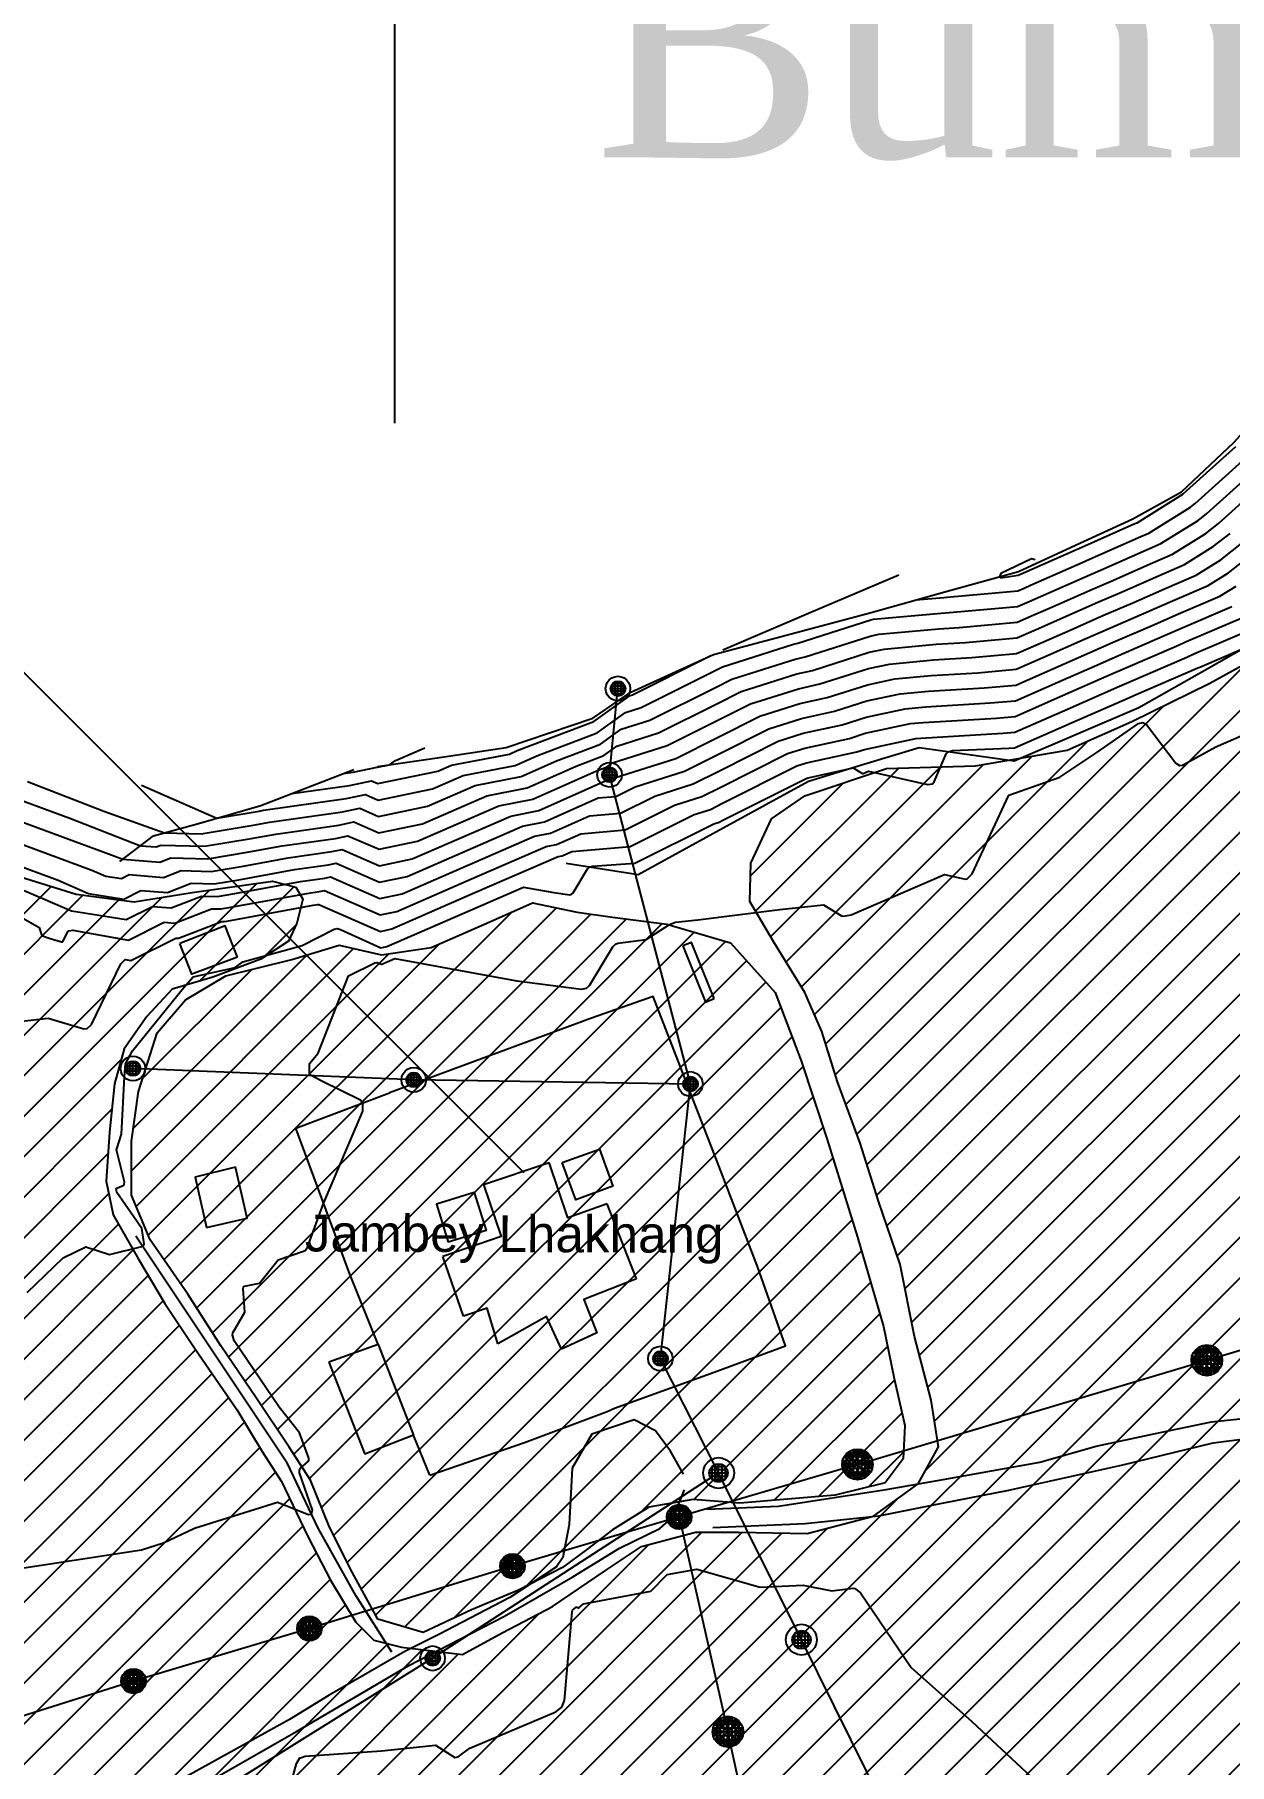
# Model space of a CAD drawing. Extents: x 13365 to 36625, y 86498 to 171760.
# Drawn here: x 17671.2 to 17931.8, y 89342.9 to 89720.4 of the extents above; entities that cross this region are included whole.
import ezdxf

# ---------------------------------------------------------------- set-up
doc = ezdxf.new("R2010")
doc.units = 0
doc.header["$LTSCALE"] = 5
doc.header["$MEASUREMENT"] = 0
doc.linetypes.add('A_CONTINUOUS_LINE', pattern=[0])
doc.linetypes.add('KERB', pattern=[16, 5, -6, 5])
doc.layers.get('0').update_dxf_attribs({"linetype": 'A_CONTINUOUS_LINE'})
for name, color, linetype in [('Agricultural', 40, 'Continuous'), ('BOUNDARY', 7, 'A_CONTINUOUS_LINE'), ('CONTOUR', 255, 'Continuous'), ('ELECTRIC', 240, 'A_CONTINUOUS_LINE'), ('EXISTING BUILDING', 21, 'A_CONTINUOUS_LINE'), ('EXISTING ROAD', 25, 'A_CONTINUOUS_LINE'), ('FENCE & GATE', 7, 'FENCELINE2'), ('Heritage', 101, 'Continuous'), ('RELIEF', 255, 'A_CONTINUOUS_LINE'), ('TELECOM', 94, 'A_CONTINUOUS_LINE'), ('text', 7, 'Continuous')]:
    doc.layers.add(name, color=color, linetype=linetype)
doc.linetypes.add('FENCELINE2', pattern='A,0.25,-0.1,[132,ltypeshp.shx,S=0.1,R=0,X=-0.1,Y=0],-0.1,1', length=1.45)

# ---------------------------------------------------------------- blocks, each defined once
blk = doc.blocks.new('S038')
at = {"color": 0}
for p, q in [((-0.5, 0), (0, 0.5)), ((-0.5, 0), (-0.48, 0.13)), ((-0.48, -0.13), (-0.5, 0)), ((0, -0.5), (-0.5, 0)), ((-0.5, 0), (0.5, 0)), ((-0.48, -0.13), (0.13, 0.48)), ((-0.48, 0.13), (-0.43, 0.25)), ((0.13, -0.48), (-0.48, 0.13)), ((-0.48, 0.13), (0.48, 0.13)), ((0.25, 0.43), (-0.43, -0.25)), ((-0.43, 0.25), (-0.35, 0.35)), ((0.43, 0.25), (-0.43, 0.25)), ((-0.43, 0.25), (0.25, -0.43)), ((-0.35, 0.35), (-0.25, 0.43)), ((-0.35, -0.35), (0.35, 0.35)), ((0.35, -0.35), (-0.35, 0.35)), ((-0.35, 0.35), (0.35, 0.35)), ((-0.35, -0.35), (-0.35, 0.35)), ((-0.25, 0.43), (-0.13, 0.48)), ((0.43, -0.25), (-0.25, 0.43)), ((-0.25, 0.43), (-0.25, -0.43)), ((-0.25, -0.43), (0.43, 0.25)), ((-0.13, 0.48), (0, 0.5)), ((-0.13, -0.48), (-0.13, 0.48)), ((-0.13, 0.48), (0.48, -0.13)), ((0.48, 0.13), (-0.13, -0.48)), ((0, 0.5), (0.13, 0.48)), ((0.5, 0), (0, 0.5)), ((0, 0.5), (0, -0.5)), ((0, -0.5), (0.5, 0)), ((0.13, 0.48), (0.25, 0.43)), ((0.13, 0.48), (0.13, -0.48)), ((0.25, 0.43), (0.35, 0.35)), ((0.25, -0.43), (0.25, 0.43)), ((0.35, 0.35), (0.43, 0.25)), ((0.35, 0.35), (0.35, -0.35)), ((0.43, 0.25), (0.48, 0.13)), ((0.48, 0.13), (0.5, 0)), ((0.5, 0), (0.48, -0.13)), ((-0.43, -0.25), (-0.48, -0.13)), ((0.48, -0.13), (-0.48, -0.13)), ((-0.35, -0.35), (-0.43, -0.25)), ((-0.43, -0.25), (0.43, -0.25)), ((-0.25, -0.43), (-0.35, -0.35)), ((0.35, -0.35), (-0.35, -0.35)), ((-0.13, -0.48), (-0.25, -0.43)), ((0, -0.5), (-0.13, -0.48)), ((0.13, -0.48), (0, -0.5)), ((0.25, -0.43), (0.13, -0.48)), ((0.35, -0.35), (0.25, -0.43)), ((0.43, -0.25), (0.35, -0.35)), ((0.48, -0.13), (0.43, -0.25))]:
    blk.add_line(p, q, dxfattribs=at)
blk = doc.blocks.new('S034')
at = {"color": 0}
for p, q in [((-0.5, 0), (-0.48, 0.13)), ((-0.48, -0.13), (-0.5, 0)), ((-0.48, 0.13), (-0.43, 0.25)), ((-0.43, 0.25), (-0.35, 0.35)), ((-0.35, 0.35), (-0.25, 0.43)), ((-0.3, 0), (-0.28, 0.11)), ((-0.28, -0.11), (-0.3, 0)), ((0.3, 0), (-0.3, 0)), ((-0.28, 0.11), (-0.21, 0.21)), ((-0.28, -0.11), (-0.28, 0.11)), ((-0.28, 0.11), (0.28, 0.11)), ((-0.25, 0.43), (-0.13, 0.48)), ((-0.21, 0.21), (-0.11, 0.28)), ((-0.21, -0.21), (-0.21, 0.21)), ((-0.21, 0.21), (0.21, 0.21)), ((-0.13, 0.48), (0, 0.5)), ((-0.11, 0.28), (0, 0.3)), ((-0.11, -0.28), (-0.11, 0.28)), ((-0.11, 0.28), (0.11, 0.28)), ((0, 0.5), (0.13, 0.48)), ((0, 0.3), (0.11, 0.28)), ((0, -0.3), (0, 0.3)), ((0.11, 0.28), (0.21, 0.21)), ((0.11, 0.28), (0.11, -0.28)), ((0.13, 0.48), (0.25, 0.43)), ((0.21, 0.21), (0.28, 0.11)), ((0.21, 0.21), (0.21, -0.21)), ((0.25, 0.43), (0.35, 0.35)), ((0.28, 0.11), (0.3, 0)), ((0.28, 0.11), (0.28, -0.11)), ((0.3, 0), (0.28, -0.11)), ((0.35, 0.35), (0.43, 0.25)), ((0.43, 0.25), (0.48, 0.13)), ((0.48, 0.13), (0.5, 0)), ((0.5, 0), (0.48, -0.13)), ((-0.43, -0.25), (-0.48, -0.13)), ((-0.35, -0.35), (-0.43, -0.25)), ((-0.25, -0.43), (-0.35, -0.35)), ((-0.21, -0.21), (-0.28, -0.11)), ((0.28, -0.11), (-0.28, -0.11)), ((-0.13, -0.48), (-0.25, -0.43)), ((-0.11, -0.28), (-0.21, -0.21)), ((0.21, -0.21), (-0.21, -0.21)), ((0, -0.5), (-0.13, -0.48)), ((0, -0.3), (-0.11, -0.28)), ((0.11, -0.28), (-0.11, -0.28)), ((0.11, -0.28), (0, -0.3)), ((0.13, -0.48), (0, -0.5)), ((0.21, -0.21), (0.11, -0.28)), ((0.25, -0.43), (0.13, -0.48)), ((0.28, -0.11), (0.21, -0.21)), ((0.35, -0.35), (0.25, -0.43)), ((0.43, -0.25), (0.35, -0.35)), ((0.48, -0.13), (0.43, -0.25))]:
    blk.add_line(p, q, dxfattribs=at)

msp = doc.modelspace()

# ---------------------------------------------------------------- hatches: boundary and pattern name
at = {"layer": 'Agricultural', "linetype": 'Continuous'}
h = msp.add_hatch(dxfattribs=at)
h.set_pattern_fill('ANSI31', color=256, scale=50, style=0)
edge = h.paths.add_edge_path()
edge.add_line((17511.7, 89521.19), (17520.78, 89522.44))
edge.add_line((17520.78, 89522.44), (17525.46, 89520.11))
edge.add_line((17525.46, 89520.11), (17530.39, 89514.4))
edge.add_line((17530.39, 89514.4), (17536.89, 89508.69))
edge.add_line((17536.89, 89508.69), (17541.82, 89503.76))
edge.add_line((17541.82, 89503.76), (17543.38, 89497.79))
edge.add_line((17543.38, 89497.79), (17545.98, 89493.64))
edge.add_line((17545.98, 89493.64), (17554.29, 89493.38))
edge.add_line((17554.29, 89493.38), (17563.64, 89495.46))
edge.add_line((17563.64, 89495.46), (17575.07, 89502.72))
edge.add_line((17575.07, 89502.72), (17587.8, 89509.99))
edge.add_line((17587.8, 89509.99), (17597.41, 89516.73))
edge.add_line((17597.41, 89516.73), (17608.05, 89523.48))
edge.add_line((17608.05, 89523.48), (17618.18, 89529.71))
edge.add_line((17618.18, 89529.71), (17637.07, 89533.2))
edge.add_line((17637.07, 89533.2), (17654.59, 89534.43))
edge.add_line((17654.59, 89534.43), (17666, 89537.28))
edge.add_line((17666, 89537.28), (17680.27, 89532.8))
edge.add_line((17680.27, 89532.8), (17692.9, 89531.17))
edge.add_line((17692.9, 89531.17), (17705.53, 89533.2))
edge.add_line((17705.53, 89533.2), (17723.06, 89535.65))
edge.add_line((17723.06, 89535.65), (17728.14, 89534.35))
edge.add_line((17728.14, 89534.35), (17729.71, 89531.74))
edge.add_line((17729.71, 89531.74), (17728.41, 89526.51))
edge.add_line((17728.41, 89526.51), (17726.57, 89522.59))
edge.add_line((17726.57, 89522.59), (17720.55, 89518.66))
edge.add_line((17720.55, 89518.66), (17710.08, 89514.74))
edge.add_line((17710.08, 89514.74), (17701.18, 89512.12))
edge.add_line((17701.18, 89512.12), (17695.68, 89506.11))
edge.add_line((17695.68, 89506.11), (17690.71, 89499.05))
edge.add_line((17690.71, 89499.05), (17688.61, 89491.46))
edge.add_line((17688.61, 89491.46), (17687.56, 89480.9))
edge.add_line((17687.56, 89480.9), (17686.78, 89470.18))
edge.add_line((17686.78, 89470.18), (17688.35, 89462.86))
edge.add_line((17688.35, 89462.86), (17693.85, 89453.18))
edge.add_line((17693.85, 89453.18), (17699.6, 89443.51))
edge.add_line((17699.6, 89443.51), (17706.16, 89433.73))
edge.add_line((17706.16, 89433.73), (17715.32, 89420.39))
edge.add_line((17715.32, 89420.39), (17720.82, 89411.24))
edge.add_line((17720.82, 89411.24), (17725.01, 89404.7))
edge.add_line((17725.01, 89404.7), (17730.77, 89392.67))
edge.add_line((17730.77, 89392.67), (17735.76, 89383.15))
edge.add_line((17735.76, 89383.15), (17741.26, 89374))
edge.add_line((17741.26, 89374), (17745.19, 89370.07))
edge.add_line((17745.19, 89370.07), (17751.21, 89368.5))
edge.add_line((17751.21, 89368.5), (17764.56, 89366.93))
edge.add_line((17764.56, 89366.93), (17773.2, 89371.64))
edge.add_line((17773.2, 89371.64), (17784.19, 89377.4))
edge.add_line((17784.19, 89377.4), (17795.71, 89385.24))
edge.add_line((17795.71, 89385.24), (17803.57, 89390.47))
edge.add_line((17803.57, 89390.47), (17815.35, 89393.61))
edge.add_line((17815.35, 89393.61), (17824.77, 89393.61))
edge.add_line((17824.77, 89393.61), (17839.69, 89393.35))
edge.add_line((17839.69, 89393.35), (17854.22, 89397.09))
edge.add_line((17854.22, 89397.09), (17863.9, 89404.15))
edge.add_line((17863.9, 89404.15), (17868.35, 89412.25))
edge.add_line((17868.35, 89412.25), (17866.78, 89422.45))
edge.add_line((17866.78, 89422.45), (17863.12, 89436.31))
edge.add_line((17863.12, 89436.31), (17859.97, 89452.01))
edge.add_line((17859.97, 89452.01), (17855.26, 89465.87))
edge.add_line((17855.26, 89465.87), (17851.31, 89478.52))
edge.add_line((17851.31, 89478.52), (17846.34, 89491.86))
edge.add_line((17846.34, 89491.86), (17842.93, 89502.84))
edge.add_line((17842.93, 89502.84), (17839.24, 89511.37))
edge.add_line((17839.24, 89511.37), (17832.43, 89522.35))
edge.add_line((17832.43, 89522.35), (17827.2, 89531.25))
edge.add_line((17827.2, 89531.25), (17827.46, 89539.61))
edge.add_line((17827.46, 89539.61), (17831.91, 89549.29))
edge.add_line((17831.91, 89549.29), (17839.24, 89554.26))
edge.add_line((17839.24, 89554.26), (17857.04, 89560.28))
edge.add_line((17857.04, 89560.28), (17876.42, 89560.8))
edge.add_line((17876.42, 89560.8), (17896.4, 89564.25))
edge.add_line((17896.4, 89564.25), (17910.54, 89570.52))
edge.add_line((17910.54, 89570.52), (17927.55, 89578.89))
edge.add_line((17927.55, 89578.89), (17946.14, 89589.09))
edge.add_line((17946.14, 89589.09), (17957.92, 89600.34))
edge.add_line((17957.92, 89600.34), (17969.44, 89610.01))
edge.add_line((17969.44, 89610.01), (17984.52, 89626.57))
edge.add_line((17984.52, 89626.57), (17997.56, 89639.59))
edge.add_line((17997.56, 89639.59), (18017.76, 89657.82))
edge.add_line((18017.76, 89657.82), (18030.15, 89664.33))
edge.add_line((18030.15, 89664.33), (18045.14, 89672.79))
edge.add_line((18045.14, 89672.79), (18058.82, 89679.31))
edge.add_line((18058.82, 89679.31), (18078.38, 89684.51))
edge.add_line((18078.38, 89684.51), (18103.8, 89685.17))
edge.add_line((18103.8, 89685.17), (18126.89, 89702.47))
edge.add_line((18126.89, 89702.47), (18142, 89714.94))
edge.add_line((18142, 89714.94), (18160.39, 89726.75))
edge.add_line((18160.39, 89726.75), (18190.02, 89738.89))
edge.add_line((18190.02, 89738.89), (18221.85, 89750.57))
edge.add_line((18221.85, 89750.57), (18254.33, 89764.84))
edge.add_line((18254.33, 89764.84), (18302.39, 89781.72))
edge.add_line((18302.39, 89781.72), (18345.27, 89797.29))
edge.add_line((18345.27, 89797.29), (18388.14, 89814.81))
edge.add_line((18388.14, 89814.81), (18428.41, 89834.28))
edge.add_line((18428.41, 89834.28), (18453.32, 89850.01))
edge.add_line((18453.32, 89850.01), (18478.01, 89872.08))
edge.add_line((18478.01, 89872.08), (18505.63, 89890.34))
edge.add_line((18505.63, 89890.34), (18561.6, 89907.91))
edge.add_line((18561.6, 89907.91), (18635.16, 89912.71))
edge.add_line((18635.16, 89912.71), (18711.92, 89909.51))
edge.add_line((18711.92, 89909.51), (18779.08, 89931.88))
edge.add_line((18779.08, 89931.88), (18855.84, 89931.88))
edge.add_line((18855.84, 89931.88), (18911.81, 89917.5))
edge.add_line((18911.81, 89917.5), (18982.49, 89890.29))
edge.add_line((18982.49, 89890.29), (19014.48, 89875.91))
edge.add_line((19014.48, 89875.91), (19029.96, 89865.74))
edge.add_line((19029.96, 89865.74), (19034.08, 89854.23))
edge.add_line((19034.08, 89854.23), (19027.49, 89848.47))
edge.add_line((19027.49, 89848.47), (19011.03, 89843.53))
edge.add_line((19011.03, 89843.53), (18990.45, 89838.6))
edge.add_line((18990.45, 89838.6), (18969.86, 89834.49))
edge.add_line((18969.86, 89834.49), (18932.81, 89831.2))
edge.add_line((18932.81, 89831.2), (18908.94, 89827.08))
edge.add_line((18908.94, 89827.08), (18885.88, 89820.5))
edge.add_line((18885.88, 89820.5), (18851.3, 89817.21))
edge.add_line((18851.3, 89817.21), (18825.78, 89812.28))
edge.add_line((18825.78, 89812.28), (18812.61, 89807.34))
edge.add_line((18812.61, 89807.34), (18802.73, 89797.47))
edge.add_line((18802.73, 89797.47), (18793.67, 89781.03))
edge.add_line((18793.67, 89781.03), (18788.73, 89770.33))
edge.add_line((18788.73, 89770.33), (18775.56, 89771.16))
edge.add_line((18775.56, 89771.16), (18753.33, 89774.45))
edge.add_line((18753.33, 89774.45), (18739.33, 89781.03))
edge.add_line((18739.33, 89781.03), (18723.69, 89780.2))
edge.add_line((18723.69, 89780.2), (18706.4, 89770.33))
edge.add_line((18706.4, 89770.33), (18695.7, 89757.17))
edge.add_line((18695.7, 89757.17), (18695.7, 89742.37))
edge.add_line((18695.7, 89742.37), (18703.93, 89727.56))
edge.add_line((18703.93, 89727.56), (18707.22, 89715.23))
edge.add_line((18707.22, 89715.23), (18705.58, 89700.42))
edge.add_line((18705.58, 89700.42), (18703.93, 89681.5))
edge.add_line((18703.93, 89681.5), (18702.28, 89656.01))
edge.add_line((18702.28, 89656.01), (18698.95, 89645.03))
edge.add_line((18698.95, 89645.03), (18694.84, 89635.98))
edge.add_line((18694.84, 89635.98), (18687.43, 89623.64))
edge.add_line((18687.43, 89623.64), (18683.31, 89611.3))
edge.add_line((18683.31, 89611.3), (18683.31, 89598.97))
edge.add_line((18683.31, 89598.97), (18688.25, 89588.27))
edge.add_line((18688.25, 89588.27), (18692.37, 89566.89))
edge.add_line((18692.37, 89566.89), (18690.72, 89547.97))
edge.add_line((18690.72, 89547.97), (18689.9, 89533.17))
edge.add_line((18689.9, 89533.17), (18690.81, 89516.63))
edge.add_line((18690.81, 89516.63), (18689.54, 89509.01))
edge.add_line((18689.54, 89509.01), (18681.49, 89503.5))
edge.add_line((18681.49, 89503.5), (18671.31, 89496.31))
edge.add_line((18671.31, 89496.31), (18659.02, 89486.14))
edge.add_line((18659.02, 89486.14), (18646.73, 89475.56))
edge.add_line((18646.73, 89475.56), (18637.4, 89461.58))
edge.add_line((18637.4, 89461.58), (18629.77, 89443.8))
edge.add_line((18629.77, 89443.8), (18626.79, 89432.23))
edge.add_line((18626.79, 89432.23), (18623.82, 89419.11))
edge.add_line((18623.82, 89419.11), (18619.16, 89408.52))
edge.add_line((18619.16, 89408.52), (18608.56, 89400.05))
edge.add_line((18608.56, 89400.05), (18598.81, 89397.09))
edge.add_line((18598.81, 89397.09), (18588.64, 89396.66))
edge.add_line((18588.64, 89396.66), (18577.19, 89395.82))
edge.add_line((18577.19, 89395.82), (18570.41, 89392.85))
edge.add_line((18570.41, 89392.85), (18567.87, 89385.23))
edge.add_line((18567.87, 89385.23), (18566.17, 89378.03))
edge.add_line((18566.17, 89378.03), (18563.62, 89371.18))
edge.add_line((18563.62, 89371.18), (18559.38, 89366.09))
edge.add_line((18559.38, 89366.09), (18553.87, 89356.78))
edge.add_line((18553.87, 89356.78), (18542, 89350.43))
edge.add_line((18542, 89350.43), (18529.28, 89342.38))
edge.add_line((18529.28, 89342.38), (18512.68, 89332.93))
edge.add_line((18512.68, 89332.93), (18496.99, 89324.04))
edge.add_line((18496.99, 89324.04), (18482.58, 89313.03))
edge.add_line((18482.58, 89313.03), (18467.75, 89300.75))
edge.add_line((18467.75, 89300.75), (18453.69, 89290.88))
edge.add_line((18453.69, 89290.88), (18441.82, 89279.87))
edge.add_line((18441.82, 89279.87), (18430.38, 89268.44))
edge.add_line((18430.38, 89268.44), (18418.09, 89255.74))
edge.add_line((18418.09, 89255.74), (18408.34, 89240.49))
edge.add_line((18408.34, 89240.49), (18389.21, 89215.89))
edge.add_line((18389.21, 89215.89), (18365.21, 89190.87))
edge.add_line((18365.21, 89190.87), (18346.43, 89173.15))
edge.add_line((18346.43, 89173.15), (18324.51, 89155.43))
edge.add_line((18324.51, 89155.43), (18307.81, 89143.96))
edge.add_line((18307.81, 89143.96), (18280.68, 89131.45))
edge.add_line((18280.68, 89131.45), (18248.33, 89118.94))
edge.add_line((18248.33, 89118.94), (18234.71, 89112.37))
edge.add_line((18234.71, 89112.37), (18222.89, 89112.37))
edge.add_line((18222.89, 89112.37), (18206.23, 89111.84))
edge.add_line((18206.23, 89111.84), (18191.19, 89108.08))
edge.add_line((18191.19, 89108.08), (18172.92, 89102.71))
edge.add_line((18172.92, 89102.71), (18153.58, 89096.27))
edge.add_line((18153.58, 89096.27), (18135.85, 89089.3))
edge.add_line((18135.85, 89089.3), (18120.27, 89081.24))
edge.add_line((18120.27, 89081.24), (18097.71, 89068.9))
edge.add_line((18097.71, 89068.9), (18086.24, 89060.69))
edge.add_line((18086.24, 89060.69), (18072.27, 89052.64))
edge.add_line((18072.27, 89052.64), (18057.23, 89044.59))
edge.add_line((18057.23, 89044.59), (18044.87, 89044.59))
edge.add_line((18044.87, 89044.59), (18035.2, 89050.49))
edge.add_line((18035.2, 89050.49), (18026.61, 89058.01))
edge.add_line((18026.61, 89058.01), (18015.33, 89059.08))
edge.add_line((18015.33, 89059.08), (18005.12, 89055.86))
edge.add_line((18005.12, 89055.86), (17993.83, 89048.88))
edge.add_line((17993.83, 89048.88), (17980.94, 89040.83))
edge.add_line((17980.94, 89040.83), (17971.27, 89032.78))
edge.add_line((17971.27, 89032.78), (17958.38, 89027.95))
edge.add_line((17958.38, 89027.95), (17943.33, 89020.97))
edge.add_line((17943.33, 89020.97), (17924.53, 89015.61))
edge.add_line((17924.53, 89015.61), (17906.71, 89010.19))
edge.add_line((17906.71, 89010.19), (17881.46, 89008.58))
edge.add_line((17881.46, 89008.58), (17857.82, 89009.12))
edge.add_line((17857.82, 89009.12), (17828.81, 89008.04))
edge.add_line((17828.81, 89008.04), (17810.59, 89007.26))
edge.add_line((17810.59, 89007.26), (17795.85, 89002.9))
edge.add_line((17795.85, 89002.9), (17785.48, 88999.63))
edge.add_line((17785.48, 88999.63), (17774.02, 89000.17))
edge.add_line((17774.02, 89000.17), (17756.56, 89004.54))
edge.add_line((17756.56, 89004.54), (17742.91, 89008.35))
edge.add_line((17742.91, 89008.35), (17721.63, 89014.89))
edge.add_line((17721.63, 89014.89), (17700.89, 89021.98))
edge.add_line((17700.89, 89021.98), (17677.97, 89029.07))
edge.add_line((17677.97, 89029.07), (17662.69, 89035.07))
edge.add_line((17662.69, 89035.07), (17646.17, 89041.16))
edge.add_line((17646.17, 89041.16), (17630.35, 89047.16))
edge.add_line((17630.35, 89047.16), (17624.89, 89055.88))
edge.add_line((17624.89, 89055.88), (17631.44, 89073.33))
edge.add_line((17631.44, 89073.33), (17636.9, 89090.78))
edge.add_line((17636.9, 89090.78), (17640.45, 89101.96))
edge.add_line((17640.45, 89101.96), (17649.15, 89110.29))
edge.add_line((17649.15, 89110.29), (17657.49, 89117.17))
edge.add_line((17657.49, 89117.17), (17664.74, 89126.23))
edge.add_line((17664.74, 89126.23), (17668.73, 89135.28))
edge.add_line((17668.73, 89135.28), (17673.45, 89144.7))
edge.add_line((17673.45, 89144.7), (17681.06, 89141.44))
edge.add_line((17681.06, 89141.44), (17695.57, 89136.37))
edge.add_line((17695.57, 89136.37), (17710.8, 89137.82))
edge.add_line((17710.8, 89137.82), (17721.67, 89138.18))
edge.add_line((17721.67, 89138.18), (17734.73, 89141.8))
edge.add_line((17734.73, 89141.8), (17742.7, 89145.89))
edge.add_line((17742.7, 89145.89), (17742.7, 89157.12))
edge.add_line((17742.7, 89157.12), (17741.25, 89167.26))
edge.add_line((17741.25, 89167.26), (17738.71, 89174.51))
edge.add_line((17738.71, 89174.51), (17735.08, 89179.58))
edge.add_line((17735.08, 89179.58), (17734.72, 89186.82))
edge.add_line((17734.72, 89186.82), (17738.35, 89194.79))
edge.add_line((17738.35, 89194.79), (17743.42, 89201.67))
edge.add_line((17743.42, 89201.67), (17749.28, 89207.53))
edge.add_line((17749.28, 89207.53), (17759.07, 89208.98))
edge.add_line((17759.07, 89208.98), (17770.68, 89211.87))
edge.add_line((17770.68, 89211.87), (17781.55, 89215.5))
edge.add_line((17781.55, 89215.5), (17793.16, 89220.93))
edge.add_line((17793.16, 89220.93), (17799.32, 89227.09))
edge.add_line((17799.32, 89227.09), (17798.6, 89233.97))
edge.add_line((17798.6, 89233.97), (17790.62, 89238.68))
edge.add_line((17790.62, 89238.68), (17778.65, 89244.84))
edge.add_line((17778.65, 89244.84), (17767.05, 89249.55))
edge.add_line((17767.05, 89249.55), (17754, 89252.81))
edge.add_line((17754, 89252.81), (17742.75, 89255.34))
edge.add_line((17742.75, 89255.34), (17731.81, 89254.35))
edge.add_line((17731.81, 89254.35), (17723.83, 89245.66))
edge.add_line((17723.83, 89245.66), (17720.57, 89234.43))
edge.add_line((17720.57, 89234.43), (17717.67, 89227.18))
edge.add_line((17717.67, 89227.18), (17711.14, 89224.29))
edge.add_line((17711.14, 89224.29), (17702.8, 89223.92))
edge.add_line((17702.8, 89223.92), (17695.19, 89222.84))
edge.add_line((17695.19, 89222.84), (17689.02, 89224.29))
edge.add_line((17689.02, 89224.29), (17686.85, 89230.81))
edge.add_line((17686.85, 89230.81), (17690.47, 89243.85))
edge.add_line((17690.47, 89243.85), (17691.92, 89253.63))
edge.add_line((17691.92, 89253.63), (17689.39, 89264.86))
edge.add_line((17689.39, 89264.86), (17677.78, 89275.36))
edge.add_line((17677.78, 89275.36), (17667.63, 89283.33))
edge.add_line((17667.63, 89283.33), (17661.83, 89296.01))
edge.add_line((17661.83, 89296.01), (17656.39, 89308.69))
edge.add_line((17656.39, 89308.69), (17646.6, 89315.93))
edge.add_line((17646.6, 89315.93), (17634.99, 89316.66))
edge.add_line((17634.99, 89316.66), (17624.11, 89314.12))
edge.add_line((17624.11, 89314.12), (17614.32, 89307.96))
edge.add_line((17614.32, 89307.96), (17607.8, 89295.28))
edge.add_line((17607.8, 89295.28), (17607.43, 89282.61))
edge.add_line((17607.43, 89282.61), (17613.96, 89273.19))
edge.add_line((17613.96, 89273.19), (17621.21, 89269.2))
edge.add_line((17621.21, 89269.2), (17628.47, 89261.6))
edge.add_line((17628.47, 89261.6), (17629.14, 89255.49))
edge.add_line((17629.14, 89255.49), (17625.45, 89241.57))
edge.add_line((17625.45, 89241.57), (17622.22, 89230.49))
edge.add_line((17622.22, 89230.49), (17619.85, 89217.08))
edge.add_line((17619.85, 89217.08), (17616.16, 89201.04))
edge.add_line((17616.16, 89201.04), (17613.53, 89189.73))
edge.add_line((17613.53, 89189.73), (17612.22, 89183.41))
edge.add_line((17612.22, 89183.41), (17609.32, 89179.73))
edge.add_line((17609.32, 89179.73), (17599.32, 89178.68))
edge.add_line((17599.32, 89178.68), (17592.47, 89180.78))
edge.add_line((17592.47, 89180.78), (17589.31, 89187.36))
edge.add_line((17589.31, 89187.36), (17586.68, 89208.14))
edge.add_line((17586.68, 89208.14), (17580.89, 89220.23))
edge.add_line((17580.89, 89220.23), (17573.51, 89234.44))
edge.add_line((17573.51, 89234.44), (17570.09, 89249.69))
edge.add_line((17570.09, 89249.69), (17561.91, 89266.6))
edge.add_line((17561.91, 89266.6), (17557.17, 89277.71))
edge.add_line((17557.17, 89277.71), (17553.22, 89291.12))
edge.add_line((17553.22, 89291.12), (17545.32, 89304.27))
edge.add_line((17545.32, 89304.27), (17538.21, 89317.72))
edge.add_line((17538.21, 89317.72), (17534.77, 89330.42))
edge.add_line((17534.77, 89330.42), (17532.14, 89342.25))
edge.add_line((17532.14, 89342.25), (17531.07, 89355.73))
edge.add_line((17531.07, 89355.73), (17528.18, 89372.56))
edge.add_line((17528.18, 89372.56), (17524.49, 89386.56))
edge.add_line((17524.49, 89386.56), (17522.12, 89400.76))
edge.add_line((17522.12, 89400.76), (17521.8, 89415.23))
edge.add_line((17521.8, 89415.23), (17521.8, 89427.01))
edge.add_line((17521.8, 89427.01), (17522.9, 89438.78))
edge.add_line((17522.9, 89438.78), (17522.53, 89448.72))
edge.add_line((17522.53, 89448.72), (17521.43, 89458.29))
edge.add_line((17521.43, 89458.29), (17519.8, 89468.17))
edge.add_line((17519.8, 89468.17), (17517.95, 89476.15))
edge.add_line((17517.95, 89476.15), (17517.37, 89482.84))
edge.add_line((17517.37, 89482.84), (17516.4, 89490.2))
edge.add_line((17516.4, 89490.2), (17514.75, 89494.16))
edge.add_line((17514.75, 89494.16), (17509.84, 89500.7))
edge.add_line((17509.84, 89500.7), (17505.62, 89508.2))
edge.add_line((17505.62, 89508.2), (17506.98, 89518.31))
edge.add_line((17506.98, 89518.31), (17511.68, 89521.19))
at = {"layer": 'Heritage', "linetype": 'Continuous'}
h = msp.add_hatch(dxfattribs=at)
h.set_pattern_fill('ANSI31', color=256, scale=50, style=0)
h.paths.add_polyline_path([(17746.04, 89374.66), (17740.43, 89384.89), (17735.49, 89394.71), (17731.38, 89404.99), (17726.75, 89412.18), (17719.55, 89422.96), (17711.84, 89434.27), (17704.64, 89445.57), (17696.41, 89457.38), (17692.3, 89467.14), (17692.3, 89478.96), (17693.84, 89489.74), (17697.95, 89502.59), (17704.13, 89509.78), (17712.92, 89515), (17727.32, 89518.59), (17737.6, 89521.67), (17746.86, 89519.62), (17757.66, 89521.16), (17770.51, 89526.81), (17779.77, 89530.92), (17789.54, 89528.87), (17797.25, 89527.84), (17809.08, 89526.3), (17822.96, 89522.19), (17832.73, 89511.4), (17838.39, 89496.5), (17844.04, 89479.55), (17850.73, 89457.98), (17856.38, 89438.46), (17858.68, 89427.12), (17861.01, 89416.88), (17860.66, 89409.64), (17856.7, 89404.36), (17845.8, 89401.72), (17825.02, 89399.93), (17814.75, 89400.73), (17805.17, 89399.08), (17797.24, 89394.13), (17791.62, 89389.84), (17786.34, 89385.88), (17776.76, 89380.93), (17766.52, 89376.64), (17755.95, 89371.69)])

# ---------------------------------------------------------------- linework, layer by layer
at = {"layer": 'Agricultural', "linetype": 'Continuous'}
msp.add_lwpolyline([(17666, 89537.28), (17680.27, 89532.8), (17692.9, 89531.17), (17705.53, 89533.2), (17723.06, 89535.65), (17728.14, 89534.35), (17729.71, 89531.74), (17728.41, 89526.51), (17726.57, 89522.59), (17720.55, 89518.66), (17710.08, 89514.74), (17701.18, 89512.12), (17695.68, 89506.11), (17690.71, 89499.05), (17688.61, 89491.46), (17687.56, 89480.9), (17686.78, 89470.18), (17688.35, 89462.86), (17693.85, 89453.18), (17699.6, 89443.51), (17706.16, 89433.73), (17715.32, 89420.39), (17720.82, 89411.24), (17725.01, 89404.7), (17730.77, 89392.67), (17735.76, 89383.15), (17741.26, 89374), (17745.19, 89370.07), (17751.21, 89368.5), (17764.56, 89366.93), (17773.2, 89371.64), (17784.19, 89377.4), (17795.71, 89385.24), (17803.57, 89390.47), (17815.35, 89393.61), (17824.77, 89393.61), (17839.69, 89393.35), (17854.22, 89397.09), (17863.9, 89404.15), (17868.35, 89412.25), (17866.78, 89422.45), (17863.12, 89436.31), (17859.97, 89452.01), (17855.26, 89465.87), (17851.31, 89478.52), (17846.34, 89491.86), (17842.93, 89502.84), (17839.24, 89511.37), (17832.43, 89522.35), (17827.2, 89531.25), (17827.46, 89539.61), (17831.91, 89549.29), (17839.24, 89554.26), (17857.04, 89560.28), (17876.42, 89560.8), (17896.4, 89564.25), (17910.54, 89570.52), (17927.55, 89578.89), (17946.14, 89589.09)], dxfattribs=at)
at = {"layer": 'BOUNDARY', "color": 27, "linetype": 'A_CONTINUOUS_LINE'}
msp.add_line((17792.67, 89505.75), (17748.62, 89489.45), dxfattribs=at)
for points in [[(17757.37, 89406.04), (17778.04, 89413.21), (17796.07, 89419.93), (17797.71, 89420.66), (17818.64, 89428.22), (17834.99, 89434.29), (17828.85, 89451.58), (17820.48, 89473.53), (17806.11, 89510.52), (17792.67, 89505.75)], [(17746.16, 89434.59), (17739.93, 89449.89), (17728.14, 89481.75), (17748.62, 89489.45)]]:
    msp.add_lwpolyline(points, dxfattribs=at)
at = {"layer": 'CONTOUR', "color": 252, "linetype": 'A_CONTINUOUS_LINE'}
for points in [[(17889.43, 89605.8), (17888.64, 89606), (17881.97, 89602.8), (17881.64, 89602.07), (17881.95, 89601.84), (17885.77, 89602.44), (17886.02, 89602.55), (17886.28, 89602.66), (17898.59, 89608.11), (17898.96, 89608.27), (17911.2, 89613.69), (17911.67, 89613.89), (17921.67, 89620.11), (17921.83, 89620.23), (17933.22, 89630.53)], [(17665.29, 89549.76), (17688.14, 89541.34), (17690.43, 89540.45), (17698.52, 89539.81), (17700.94, 89540.76), (17708.97, 89540.54), (17717.54, 89541.97), (17725.16, 89543.36), (17736.8, 89545.01), (17739.55, 89545.58), (17746.32, 89542.62), (17754.68, 89544.36), (17772.46, 89552.1), (17779.89, 89553.53), (17793.61, 89559.67), (17796.1, 89560.62), (17797.27, 89561.46), (17809.18, 89565.24), (17820.1, 89570.7), (17827.34, 89574.34), (17837.79, 89577.66), (17842.49, 89578.69), (17853.08, 89582.07), (17857.67, 89583.05), (17867.29, 89583.94), (17875.61, 89584.44), (17885.4, 89585.32), (17891.25, 89587.89), (17897.06, 89590.44), (17904.23, 89593.61), (17910.76, 89596.42), (17917.63, 89599.46), (17924.58, 89602.45), (17929.96, 89605.8), (17934.55, 89609.4)], [(17662.09, 89504.4), (17674.18, 89505.78), (17681.95, 89503.44), (17682.62, 89503.49), (17683.59, 89504.37), (17689.97, 89517.65), (17690.91, 89518.54), (17691, 89518.56), (17692.18, 89518.34), (17702, 89523.26), (17702.61, 89523.21), (17712, 89526.89), (17712.54, 89526.87), (17713.1, 89526.97), (17731.93, 89530.42), (17732.93, 89530.56), (17733.16, 89530.61), (17746.65, 89524.71), (17749.13, 89525.23), (17767.25, 89533.16), (17785.4, 89541.02), (17786.28, 89541.19), (17788.41, 89542.14), (17801.08, 89543.24), (17815.07, 89550.21), (17818.62, 89551.34), (17821.12, 89552.59), (17837.45, 89560.81), (17839.55, 89561.48), (17850.55, 89563.87), (17852.23, 89564.4), (17863.42, 89566.78), (17864.49, 89566.88), (17882.37, 89567.97), (17885.03, 89568.2), (17896.48, 89573.23), (17907.85, 89578.22), (17909.86, 89579.11), (17922.57, 89584.58), (17924.06, 89585.24), (17937.49, 89591.02)], [(17738.6, 89559.17), (17740.67, 89559.46), (17745.93, 89560.56), (17745.99, 89560.53), (17748.57, 89561.07), (17749.95, 89561.97), (17756.29, 89564.77)]]:
    msp.add_lwpolyline(points, dxfattribs=at)
at = {"layer": 'CONTOUR', "color": 33, "linetype": 'A_CONTINUOUS_LINE'}
for points in [[(17863.43, 89597.02), (17869.54, 89597.58), (17870.2, 89597.62), (17885.7, 89599.01), (17887.07, 89599.62), (17888.43, 89600.22), (17899.72, 89605.21), (17901.32, 89605.9), (17912.49, 89610.84), (17914.25, 89611.6), (17923.33, 89617.24), (17924.38, 89618.06), (17934.7, 89627.4)], [(17669.64, 89557.41), (17686.32, 89550.94), (17699.51, 89546.22), (17707.54, 89546), (17719.31, 89547.97), (17722.45, 89548.54), (17738.35, 89550.79), (17742.1, 89551.57), (17746.19, 89549.79), (17756.9, 89552.01), (17767.28, 89556.53), (17777.33, 89558.47), (17785.04, 89561.92), (17794.64, 89565.57), (17799.17, 89568.82), (17805.4, 89570.8), (17819.69, 89577.94), (17823.3, 89579.76), (17837.09, 89584.14), (17839.26, 89584.61), (17853.43, 89589.14), (17855.36, 89589.55), (17868.42, 89590.76), (17872.9, 89591.03), (17885.55, 89592.17), (17889.16, 89593.75), (17892.75, 89595.33), (17901.97, 89599.41), (17906.04, 89601.16), (17915.06, 89605.15), (17919.42, 89607.03), (17926.65, 89611.52), (17929.46, 89613.73), (17937.66, 89621.15)], [(17694.51, 89556.63), (17710.94, 89549.42), (17720.2, 89550.97), (17721.09, 89551.13), (17739.12, 89553.68), (17743.38, 89554.57), (17746.12, 89553.37), (17758.01, 89555.84), (17764.69, 89558.75), (17776.05, 89560.94), (17780.76, 89563.04), (17793.91, 89568.05), (17800.12, 89572.5), (17803.51, 89573.58), (17819.49, 89581.57), (17821.27, 89582.47), (17836.74, 89587.38), (17837.65, 89587.58), (17853.6, 89592.67), (17854.21, 89592.8), (17868.98, 89594.17), (17871.55, 89594.33), (17885.62, 89595.59), (17888.12, 89596.68), (17890.59, 89597.77), (17900.85, 89602.31), (17903.68, 89603.53), (17913.77, 89608), (17916.83, 89609.31), (17924.99, 89614.38), (17926.92, 89615.9), (17936.18, 89624.27)], [(17665.03, 89554.48), (17678.89, 89549.38), (17694.29, 89543.4), (17697.71, 89543.13), (17698.73, 89543.53), (17708.25, 89543.27), (17718.42, 89544.97), (17723.8, 89545.95), (17737.57, 89547.9), (17740.82, 89548.58), (17746.25, 89546.2), (17755.79, 89548.19), (17769.87, 89554.31), (17778.61, 89556), (17789.32, 89560.79), (17795.37, 89563.09), (17798.22, 89565.14), (17807.29, 89568.02), (17819.89, 89574.32), (17825.32, 89577.05), (17837.44, 89580.9), (17840.87, 89581.65), (17853.25, 89585.61), (17856.51, 89586.3), (17867.85, 89587.35), (17874.26, 89587.74), (17885.47, 89588.74), (17890.21, 89590.82), (17894.91, 89592.88), (17903.1, 89596.51), (17908.4, 89598.79), (17916.35, 89602.31), (17922, 89604.74), (17928.31, 89608.66), (17932.01, 89611.56)], [(17664.48, 89545.17), (17683.68, 89538.09), (17686.69, 89536.79), (17690.17, 89536.25), (17691.85, 89537.09), (17699.34, 89536.49), (17703.15, 89537.98), (17709.68, 89537.81), (17716.65, 89538.97), (17726.51, 89540.77), (17736.02, 89542.12), (17738.27, 89542.59), (17746.39, 89539.04), (17753.57, 89540.53), (17775.05, 89549.88), (17781.16, 89551.06), (17796.03, 89557.71), (17796.92, 89557.79), (17797.89, 89558.28), (17811.07, 89562.46), (17820.3, 89567.08), (17829.36, 89571.64), (17838.14, 89574.43), (17844.1, 89575.72), (17852.91, 89578.54), (17858.82, 89579.79), (17866.73, 89580.53), (17876.96, 89581.15), (17885.33, 89581.9), (17892.3, 89584.96), (17899.22, 89588), (17905.35, 89590.71), (17913.12, 89594.05), (17918.92, 89596.62), (17927.16, 89600.17), (17931.62, 89602.94), (17937.09, 89607.23)], [(17663.45, 89540.6), (17676.31, 89535.86), (17682.97, 89532.97), (17690.67, 89531.77), (17694.39, 89533.63), (17700.16, 89533.17), (17705.37, 89535.21), (17710.39, 89535.07), (17715.76, 89535.97), (17727.86, 89538.19), (17735.25, 89539.23), (17736.99, 89539.59), (17746.45, 89535.46), (17752.46, 89536.71), (17777.64, 89547.67), (17782.44, 89548.59), (17794.13, 89553.82), (17797.96, 89554.15), (17802.19, 89556.26), (17812.96, 89559.68), (17820.51, 89563.46), (17831.38, 89568.93), (17838.49, 89571.19), (17845.71, 89572.76), (17852.74, 89575), (17859.97, 89576.54), (17866.17, 89577.12), (17878.31, 89577.85), (17885.25, 89578.47), (17893.34, 89582.02), (17901.38, 89585.55), (17906.48, 89587.81), (17915.48, 89591.68), (17920.2, 89593.77), (17929.75, 89597.88), (17933.28, 89600.07)], [(17668.94, 89533.62), (17679.24, 89529.16), (17691.18, 89527.3), (17696.92, 89530.17), (17700.97, 89529.85), (17707.58, 89532.43), (17711.11, 89532.34), (17714.88, 89532.97), (17729.22, 89535.6), (17734.48, 89536.34), (17735.72, 89536.6), (17746.52, 89531.88), (17751.35, 89532.88), (17780.22, 89545.45), (17783.72, 89546.12), (17792.22, 89549.93), (17799, 89550.52), (17806.48, 89554.25), (17814.85, 89556.9), (17820.71, 89559.83), (17833.41, 89566.22), (17838.84, 89567.95), (17847.32, 89569.8), (17852.57, 89571.47), (17861.12, 89573.29), (17865.61, 89573.7), (17879.67, 89574.56), (17885.18, 89575.05), (17894.39, 89579.09), (17903.54, 89583.11), (17907.61, 89584.91), (17917.84, 89589.32), (17921.49, 89590.93), (17932.33, 89595.59)], [(17663.37, 89530.61), (17672.18, 89525.58), (17672.7, 89523.93), (17672.78, 89523.82), (17672.88, 89523.75), (17674.38, 89523.24), (17677.02, 89522.45), (17677.25, 89522.46), (17677.4, 89522.6), (17678.42, 89524.72), (17678.57, 89524.86), (17679.56, 89525.01), (17691.68, 89522.82), (17699.46, 89526.71), (17701.79, 89526.53), (17709.79, 89529.66), (17711.82, 89529.61), (17713.99, 89529.97), (17730.57, 89533.01), (17733.7, 89533.45), (17734.44, 89533.6), (17746.59, 89528.29), (17750.24, 89529.05), (17766.51, 89536.17), (17782.81, 89543.23), (17785, 89543.66), (17790.31, 89546.03), (17800.04, 89546.88), (17810.78, 89552.23), (17816.74, 89554.12), (17820.91, 89556.21), (17835.43, 89563.52), (17839.2, 89564.71), (17848.94, 89566.83), (17852.4, 89567.94), (17862.27, 89570.04), (17865.05, 89570.29), (17881.02, 89571.26), (17885.1, 89571.63), (17895.43, 89576.16), (17905.69, 89580.66), (17908.73, 89582.01), (17920.2, 89586.95), (17922.77, 89588.08), (17934.91, 89593.3)], [(17669.57, 89445.94), (17677.44, 89453.5), (17682.39, 89455.91), (17687.54, 89454.21), (17694.57, 89455.92), (17695.05, 89456.27), (17695.12, 89456.54), (17694.59, 89459.86), (17689.13, 89467.77), (17689.01, 89468.58), (17689.1, 89468.7), (17690.65, 89469.36), (17690.75, 89469.47), (17690.82, 89470.05), (17689.03, 89477.03), (17690.12, 89480.45), (17690.81, 89492.95), (17691.03, 89495.79), (17692.57, 89498.64), (17703.66, 89512.38), (17705.76, 89514.79), (17714.97, 89516.86), (17716.59, 89518.06), (17729.53, 89521.66), (17736.56, 89525.16), (17737.17, 89525.31), (17737.92, 89525.15), (17746.72, 89521.13), (17748.02, 89521.4), (17777.81, 89534.37), (17784.46, 89533.16), (17787.96, 89532.7), (17788.24, 89532.75), (17788.65, 89533.1), (17791.8, 89538.38), (17792.19, 89538.74), (17792.89, 89538.97), (17802.12, 89539.61), (17819.37, 89548.2), (17820.51, 89548.56), (17821.32, 89548.97), (17839.47, 89558.1), (17839.9, 89558.24), (17849.72, 89560.37), (17851.64, 89559.23), (17851.81, 89559.17), (17851.91, 89559.19), (17853.08, 89559.7), (17865.94, 89556.78), (17867.02, 89556.92), (17867.43, 89557.33), (17870.07, 89563.43), (17870.46, 89563.87), (17871.4, 89564.18), (17883.72, 89564.67), (17884.96, 89564.78), (17897.53, 89570.3), (17910.01, 89575.77), (17910.99, 89576.21), (17924.93, 89582.21), (17925.34, 89582.39), (17935.31, 89586.68)], [(17727.31, 89554.79), (17739.9, 89556.57), (17744.65, 89557.56), (17746.05, 89556.95), (17759.12, 89559.66), (17762.1, 89560.96), (17774.77, 89563.4), (17776.47, 89564.17), (17793.18, 89570.53), (17801.07, 89576.18), (17801.62, 89576.36), (17817.82, 89584.46), (17818.55, 89584.86)], [(17665.03, 89385.25), (17694.5, 89389.73), (17699.31, 89391.26), (17706.09, 89394.49), (17724.16, 89400.13), (17730.94, 89397.44), (17731.58, 89397.58), (17731.82, 89398.39), (17729, 89406.55), (17729, 89407.3), (17729.1, 89407.49), (17730.92, 89409.12), (17731.02, 89409.3), (17731, 89409.77), (17728.97, 89415.27), (17724.56, 89420.88), (17714.75, 89435.36), (17714.33, 89436.7), (17714.43, 89437.11), (17717.08, 89441.61), (17716.65, 89446.73), (17716.77, 89447.13), (17717, 89447.28), (17720.24, 89447.92), (17724.34, 89453.03), (17729.87, 89454.91), (17730.27, 89455.15), (17730.71, 89455.82), (17734.23, 89465.31), (17742.79, 89485.45), (17742.8, 89487.26), (17742.29, 89487.85), (17733.86, 89492.04), (17731.4, 89493.31), (17731.23, 89493.47), (17731.18, 89493.64), (17731.16, 89495.88), (17733.01, 89498.15), (17739.69, 89514.99), (17745.39, 89517.83), (17745.88, 89517.95), (17745.95, 89517.93), (17746.79, 89517.55), (17746.91, 89517.58), (17749.74, 89518.81), (17776.4, 89513.95), (17790.47, 89512.12), (17791.59, 89512.31), (17792.24, 89512.88), (17797.33, 89521.35), (17797.93, 89521.95), (17798.4, 89522.12), (17804.58, 89522.96), (17809.66, 89526.22), (17811, 89526.74), (17815.85, 89527.23), (17833.73, 89529.46), (17843.28, 89530.5), (17847.24, 89528.12), (17847.59, 89528.01), (17849.34, 89528.3), (17869.69, 89537.15), (17874.25, 89536.11), (17874.63, 89536.16), (17875.72, 89537.26), (17883.68, 89554.45), (17894.83, 89558.37), (17902.94, 89563.72), (17912.02, 89570.08), (17912.91, 89570.29), (17913.75, 89569.83), (17920.13, 89561.38), (17920.94, 89560.91), (17921.61, 89561), (17928.87, 89564.97), (17959.54, 89578.3)], [(17723.92, 89327.07), (17728.33, 89343.12), (17729.08, 89344.35), (17729.16, 89344.39), (17730.22, 89344.75), (17746.84, 89345.87), (17758.65, 89347.16), (17762.84, 89344.48), (17763.62, 89344.61), (17766.15, 89346.52), (17784.91, 89354.41), (17786.19, 89355.44), (17786.75, 89356.89), (17788.48, 89376.25), (17788.54, 89376.62), (17789.34, 89377.26), (17789.42, 89377.28), (17789.45, 89377.27), (17789.74, 89377.05), (17789.77, 89377.04), (17789.88, 89377.08), (17790.95, 89377.97), (17805.64, 89380.72), (17809.21, 89384.39), (17815.66, 89385.52), (17829.43, 89381.59), (17838.85, 89382.03), (17845.1, 89380.81), (17849.75, 89381.41), (17850.12, 89381.35), (17851.34, 89380.35), (17862.39, 89364.11), (17875.62, 89352.31), (17888.61, 89340.23)]]:
    msp.add_lwpolyline(points, dxfattribs=at)
at = {"layer": 'CONTOUR', "linetype": 'A_CONTINUOUS_LINE'}
msp.add_lwpolyline([(17821.3, 89586.16), (17840.51, 89594.34), (17859.73, 89602.52)], dxfattribs=at)
at = {"layer": 'ELECTRIC', "linetype": 'A_CONTINUOUS_LINE'}
for p, q in [((17753.89, 89492.31), (17692.64, 89494.79)), ((17814.25, 89491.4), (17753.89, 89492.31)), ((17820.38, 89406.53), (17758.01, 89366.09)), ((17758.01, 89366.09), (17690.93, 89324.3))]:
    msp.add_line(p, q, dxfattribs=at)
for points in [[(17814.25, 89491.4), (17796.61, 89558.88), (17798.44, 89577.69)], [(17820.38, 89406.53), (17807.71, 89431.5), (17814.25, 89491.4)], [(17929.9, 89186.43), (17911.86, 89222.71), (17893.43, 89259.76), (17875.2, 89296.38), (17856.39, 89334), (17838.46, 89370.16), (17820.38, 89406.53)]]:
    msp.add_lwpolyline(points, dxfattribs=at)
at = {"layer": 'EXISTING BUILDING', "linetype": 'A_CONTINUOUS_LINE'}
for p, q in [((17786.28, 89474.25), (17794.39, 89477.21)), ((17769.11, 89469.48), (17783.43, 89474.31)), ((17802.5, 89448.88), (17796.09, 89465.27)), ((17764.73, 89440.75), (17760.27, 89453.76)), ((17746.16, 89434.59), (17735.37, 89430.74)), ((17735.37, 89430.74), (17743.19, 89410.65)), ((17757.37, 89406.04), (17753.86, 89414.8))]:
    msp.add_line(p, q, dxfattribs=at)
for points in [[(17715.47, 89519.06), (17712.79, 89525.9), (17702.9, 89522.03)], [(17715.47, 89519.06), (17705.52, 89515.34), (17702.9, 89522.03)], [(17819.4, 89510.08), (17814.49, 89522.32), (17812.59, 89521.56)], [(17812.59, 89521.56), (17817.52, 89509.29), (17819.4, 89510.08)], [(17794.39, 89477.21), (17797.35, 89469.11), (17789.24, 89466.15), (17786.28, 89474.25)], [(17796.09, 89465.27), (17787.5, 89462.23), (17783.43, 89474.31)], [(17715, 89473.28), (17706.24, 89471.07), (17708.71, 89460.11)], [(17708.71, 89460.11), (17717.52, 89462.1), (17715, 89473.28)], [(17767.09, 89467.77), (17758.87, 89465.16), (17761.43, 89456.87)], [(17769.11, 89469.48), (17772.95, 89458.11), (17760.27, 89453.76)], [(17767.09, 89467.77), (17769.67, 89459.41), (17761.43, 89456.87)], [(17802.5, 89448.88), (17791.03, 89444.39), (17793.86, 89437.1), (17786.11, 89433.55)], [(17772.21, 89434.74), (17769.93, 89442.53), (17764.73, 89440.75)], [(17786.11, 89433.55), (17782.85, 89440.66), (17772.21, 89434.74)], [(17746.16, 89434.59), (17753.86, 89414.8), (17743.19, 89410.65)]]:
    msp.add_lwpolyline(points, dxfattribs=at)
at = {"layer": 'EXISTING ROAD', "linetype": 'A_CONTINUOUS_LINE'}
for points in [[(17812.75, 89406.24), (17809.92, 89411.32), (17806.64, 89415.73), (17802, 89418.15), (17792.74, 89415.03), (17788.48, 89407.55), (17787.8, 89395.31), (17786.38, 89388.1), (17785, 89386.06), (17774.84, 89379.38), (17759.36, 89371.27), (17751.93, 89367.61), (17735.44, 89358.03), (17726.82, 89352.76), (17686.71, 89330.53)], [(17687.16, 89327.6), (17695.69, 89331.52), (17711.88, 89340.71), (17728.31, 89350.16), (17752.83, 89364.5), (17761.58, 89369), (17773.71, 89375.31), (17788.59, 89383.87), (17798.81, 89390.1), (17807.57, 89394.39), (17810.61, 89397.14), (17812.97, 89402.89)]]:
    msp.add_lwpolyline(points, dxfattribs=at)
at = {"layer": 'EXISTING ROAD', "linetype": 'KERB'}
for points in [[(17817.81, 89398.64), (17833.44, 89399.26), (17856.95, 89402.93), (17869.35, 89405.09), (17890.49, 89408.86), (17902.77, 89412.39), (17915.34, 89415.05), (17927.92, 89417.7), (17942.77, 89419.23)], [(17819.13, 89394.63), (17839.3, 89395.54), (17855.33, 89397.21), (17869.53, 89399.99), (17883.72, 89402.77), (17896.16, 89405.53), (17908.6, 89408.29), (17928.29, 89413.11), (17944.8, 89415.21)]]:
    msp.add_lwpolyline(points, dxfattribs=at)
at = {"layer": 'FENCE & GATE', "linetype": 'FENCELINE2'}
msp.add_line((17693.25, 89458.28), (17726.29, 89408.78), dxfattribs=at)
msp.add_lwpolyline([(17749.14, 89367.41), (17741.24, 89379.83), (17733.05, 89394.48), (17726.29, 89408.78)], dxfattribs=at)
at = {"layer": 'Heritage', "linetype": 'Continuous'}
msp.add_lwpolyline([(17746.04, 89374.66), (17740.43, 89384.89), (17735.49, 89394.71), (17731.38, 89404.99), (17726.75, 89412.18), (17719.55, 89422.96), (17711.84, 89434.27), (17704.64, 89445.57), (17696.41, 89457.38), (17692.3, 89467.14), (17692.3, 89478.96), (17693.84, 89489.74), (17697.95, 89502.59), (17704.13, 89509.78), (17712.92, 89515), (17727.32, 89518.59), (17737.6, 89521.67), (17746.86, 89519.62), (17757.66, 89521.16), (17770.51, 89526.81), (17779.77, 89530.92), (17789.54, 89528.87), (17797.25, 89527.84), (17809.08, 89526.3), (17822.96, 89522.19), (17832.73, 89511.4), (17838.39, 89496.5), (17844.04, 89479.55), (17850.73, 89457.98), (17856.38, 89438.46), (17858.68, 89427.12), (17861.01, 89416.88), (17860.66, 89409.64), (17856.7, 89404.36), (17845.8, 89401.72), (17825.02, 89399.93), (17814.75, 89400.73), (17805.17, 89399.08), (17797.24, 89394.13), (17791.62, 89389.84), (17786.34, 89385.88), (17776.76, 89380.93), (17766.52, 89376.64), (17755.95, 89371.69), (17746.04, 89374.66)], dxfattribs=at)
at = {"layer": 'RELIEF'}
for points in [[(18074.7, 89691.63), (18052.69, 89683.31), (18030.67, 89674.98), (18020.34, 89667.87), (18010, 89660.75), (17995.21, 89644.95), (17980.41, 89629.15), (17965.61, 89613.35), (17949.08, 89597.02), (17939.62, 89589.13), (17925.84, 89581.29), (17912.05, 89573.46), (17898.47, 89567.64), (17884.89, 89561.82), (17864.14, 89564.76), (17852.06, 89561.09), (17839.99, 89557.41), (17821.42, 89547.24), (17802.85, 89537.06), (17787.13, 89539.54)], [(17745.98, 89560.69), (17760.02, 89562.75), (17774.05, 89564.8), (17792.98, 89571.2), (17801.25, 89576.89), (17819.29, 89585.13), (17836.48, 89589.72), (17853.68, 89594.31), (17869.73, 89598.77), (17885.79, 89603.22), (17898.26, 89608.96), (17910.74, 89614.71), (17921.37, 89620.62), (17932.82, 89631.38), (17943.04, 89642.71), (17953.27, 89654.04), (17971.06, 89666.89), (17988.86, 89679.74)], [(17689.76, 89539.94), (17697.11, 89545.56), (17706.94, 89548.28), (17720.55, 89552.17), (17740.82, 89560.03)]]:
    msp.add_lwpolyline(points, dxfattribs=at)
at = {"layer": 'TELECOM', "linetype": 'A_CONTINUOUS_LINE'}
for p, q in [((17811.8, 89396.94), (17775.43, 89386.22)), ((17775.43, 89386.22), (17731.14, 89372.6)), ((17731.14, 89372.6), (17692.76, 89361.12))]:
    msp.add_line(p, q, dxfattribs=at)
for points in [[(17850.69, 89408.39), (17926.9, 89431.13), (17964.21, 89442.35), (18008.29, 89455.72), (18041.86, 89466.1), (18081.05, 89478.08), (18118.87, 89489.45), (18155.61, 89500.59), (18194.01, 89512.36), (18233.97, 89524.49), (18272.66, 89536.18), (18356.07, 89561.49), (18394.76, 89573.02), (18433.13, 89584.73), (18472.04, 89596.26), (18510.6, 89608)], [(17850.69, 89408.39), (17811.8, 89396.94), (17822.42, 89350.07)], [(17692.76, 89361.12), (17654.65, 89349.1), (17614.23, 89336.93)], [(17906.66, 88964.79), (17897.4, 89006.88), (17885.19, 89062.38), (17873.02, 89117.73), (17856.88, 89193.55), (17840.42, 89267.94), (17831.7, 89307.63), (17822.42, 89350.07)]]:
    msp.add_lwpolyline(points, dxfattribs=at)
at = {"layer": 'text', "linetype": 'Continuous'}
for p, q in [((17749.78, 89635.61), (17749.78, 89825.58)), ((17778, 89472), (17535.5, 89714.5))]:
    msp.add_line(p, q, dxfattribs=at)

# ---------------------------------------------------------------- block references
at = {"layer": 'ELECTRIC', "rotation": 270}
for p, xscale, yscale, zscale in [((17798.44, 89577.69), 5.4, 5.4, 5.4), ((17798.44, 89577.69), 5.4, 5.4, 5.4), ((17796.61, 89558.88), 5.4, 5.4, 5.4), ((17796.61, 89558.88), 5.4, 5.4, 5.4), ((17692.64, 89494.79), 5.4, 5.4, 5.4), ((17692.64, 89494.79), 5.4, 5.4, 5.4), ((17753.89, 89492.31), 5.4, 5.4, 5.4), ((17753.89, 89492.31), 5.4, 5.4, 5.4), ((17814.25, 89491.4), 5.4, 5.4, 5.4), ((17814.25, 89491.4), 5.4, 5.4, 5.4), ((17807.71, 89431.5), 5.4, 5.4, 5.4), ((17807.71, 89431.5), 5.4, 5.4, 5.4), ((17820.38, 89406.53), 6.75, 6.75, 6.75), ((17820.38, 89406.53), 6.75, 6.75, 6.75), ((17838.46, 89370.16), 6.75, 6.75, 6.75), ((17838.46, 89370.16), 6.75, 6.75, 6.75), ((17758.01, 89366.09), 5.4, 5.4, 5.4), ((17758.01, 89366.09), 5.4, 5.4, 5.4)]:
    msp.add_blockref('S034', p, dxfattribs=dict(at, xscale=xscale, yscale=yscale, zscale=zscale))
at = {"layer": 'TELECOM', "rotation": 270}
for p, xscale, yscale, zscale in [((17926.9, 89431.13), 6.75, 6.75, 6.75), ((17926.9, 89431.13), 6.75, 6.75, 6.75), ((17850.69, 89408.39), 6.75, 6.75, 6.75), ((17850.69, 89408.39), 6.75, 6.75, 6.75), ((17811.8, 89396.94), 5.4, 5.4, 5.4), ((17811.8, 89396.94), 5.4, 5.4, 5.4), ((17775.43, 89386.22), 5.4, 5.4, 5.4), ((17775.43, 89386.22), 5.4, 5.4, 5.4), ((17731.14, 89372.6), 5.4, 5.4, 5.4), ((17731.14, 89372.6), 5.4, 5.4, 5.4), ((17692.76, 89361.12), 5.4, 5.4, 5.4), ((17692.76, 89361.12), 5.4, 5.4, 5.4), ((17822.42, 89350.07), 6.75, 6.75, 6.75), ((17822.42, 89350.07), 6.75, 6.75, 6.75)]:
    msp.add_blockref('S038', p, dxfattribs=dict(at, xscale=xscale, yscale=yscale, zscale=zscale))

# ---------------------------------------------------------------- texts
at = {"layer": 'text', "linetype": 'Continuous', "insert": (17793.27, 89743.59), "char_height": 50, "width": 809.8035, "attachment_point": 1}
msp.add_mtext('{\\fTimes New Roman|b0|i0|c0|p18;Bumdang Bethang }', dxfattribs=at)
at = {"layer": 'text', "linetype": 'Continuous', "insert": (17730.16, 89462.88), "char_height": 8, "width": 94.5047, "attachment_point": 1, "rotation": 359.8047}
msp.add_mtext('{\\fArial|b0|i0|c0|p34;Jambey Lhakhang}', dxfattribs=at)

doc.saveas('drawing.dxf')
